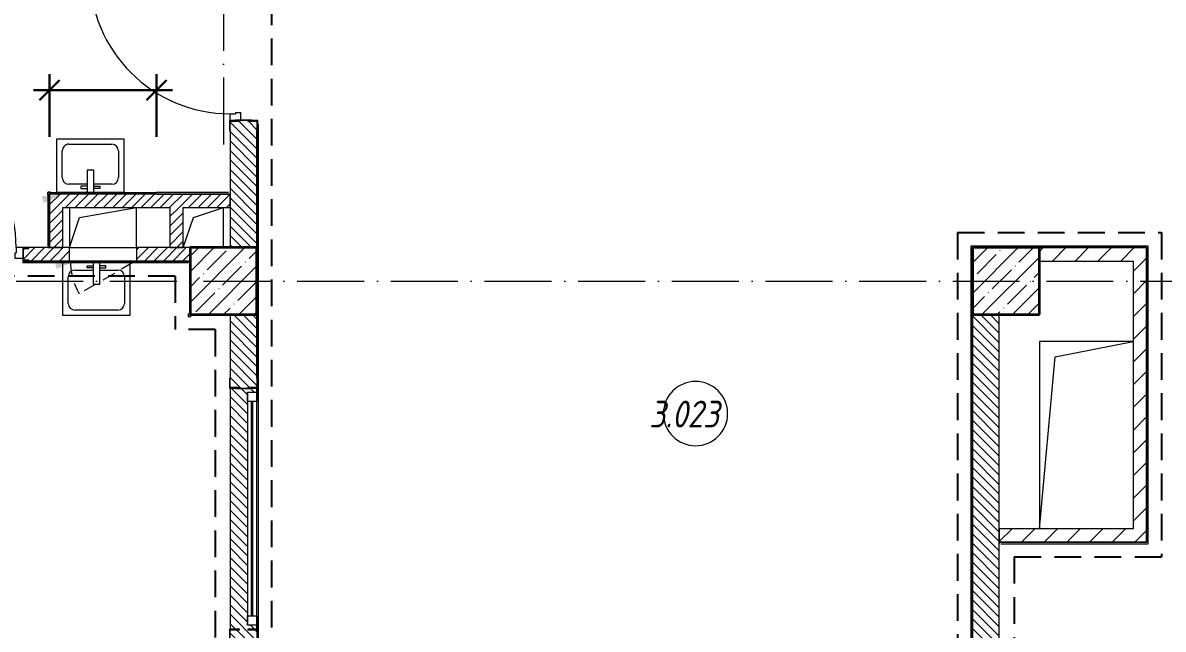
# Model space of a CAD drawing. Header units: millimetres. Extents: x -213536 to 1564669, y -45299 to 942238.
# Drawn here: x 513166 to 521691, y 496052 to 500582 of the extents above; entities that cross this region are included whole.
import ezdxf

# ---------------------------------------------------------------- set-up
doc = ezdxf.new("R2010")
doc.units = ezdxf.units.MM
for name, pattern in [('200_ШТРИХ_ш1п0_6_', [160, 100, -60]), ('50_200_ШТРИХ_1Т_ш5_п1_п1_', [700, 500, -100, 0, -100]), ('Штриховая _2 мм - 1 мм_', [300, 200, -100])]:
    doc.linetypes.add(name, pattern=pattern)
for name, color, linetype, lineweight in [('0-1', 7, 'Continuous', 5), ('0-2', 7, 'Continuous', 9), ('3) ЖБ 4м', 3, 'Continuous', 30), ('Каркас_Импост', 7, 'Continuous', 13), ('Каркас_Импост-1', 7, 'Continuous', 9), ('Марки помещений', 7, 'Continuous', 9), ('Несущие колонны', 7, 'Continuous', 9), ('Несущие колонны-1', 7, 'Continuous', 35), ('Обобщенные модели', 7, 'Continuous', 9), ('Окна', 7, 'Continuous', 9), ('Оси-2', 7, '50_200_ШТРИХ_1Т_ш5_п1_п1_', 9), ('Остекление-1', 7, 'Continuous', 9), ('Открывание в плане-2', 7, '200_ШТРИХ_ш1п0_6_', 9), ('Открывание-1', 7, 'Continuous', 9), ('Панель', 7, 'Continuous', 13), ('Размеры', 7, 'Continuous', 15), ('Стены', 7, 'Continuous', 9), ('Стены-1', 7, 'Continuous', 13), ('Текстовые примечания', 7, 'Continuous', 9), ('Штриховка разреза-1', 7, 'Continuous', 9)]:
    doc.layers.add(name, color=color, linetype=linetype, lineweight=lineweight)
doc.layers.add('Сантехнические приборы-1', color=7, linetype='Continuous', lineweight=9, true_color=0xaaaaaa)
doc.layers.add('СТ-1_1', color=7, linetype='Штриховая _2 мм - 1 мм_', lineweight=90, true_color=0x888888)
doc.layers.get('0-2').off()
doc.styles.add('ISOCPEUR_I_1', font='isocpeui.ttf', dxfattribs={"width": 0.85, "height": 2.5})
doc.styles.add('ISOCPEUR_I_6', font='isocpeui.ttf', dxfattribs={"width": 0.85, "height": 3.5})
doc.dimstyles.new('ISO-2_5_0_9К', dxfattribs={"dimscale": 304.8, "dimtxt": 248.995294, "dimasz": 0.492126, "dimexe": 0.393701, "dimexo": 0.328084, "dimgap": 0, "dimtad": 1, "dimdec": 0, "dimzin": 0, "dimdsep": 46, "dimtxsty": 'ISOCPEUR_I_1', "dimblk1": 'OBLIQUE', "dimblk2": 'OBLIQUE', "dimsah": 1, "dimcen": 0.09, "dimdle": 0.393701, "dimazin": 0, "dimtfac": 1, "dimtdec": 4, "dimtix": 1, "dimtmove": 0, "dimatfit": 3, "dimfxl": 1, "dimtvp": 1, "dimtolj": 1, "dimtzin": 0, "dimarcsym": 2})
pattern_1 = [(45, (0, 0), (-35.35534, 35.35534), [])]
pattern_2 = [(135, (0, 0), (-35.35534, -35.35534), [])]
pattern_3 = [(45, (0, 0), (-84.85281, 84.85281), [])]

# ---------------------------------------------------------------- blocks, each defined once
blk = doc.blocks.new('_Oblique')
at = {"color": 0, "linetype": 'ByBlock', "lineweight": -2}
blk.add_line((-0.5, -0.5), (0.5, 0.5), dxfattribs=at)
blk = doc.blocks.new('*D3878')
at = {"layer": 'Defpoints', "color": 0, "lineweight": 30, "transparency": 16777216}
for p in [(514166, 500078.8), (513366, 499628.9), (514166, 499628.9)]:
    blk.add_point(p, dxfattribs=at)
at = {"layer": 'Размеры', "color": 0, "lineweight": -2, "transparency": 16777216}
for p, q in [((513366, 499728.9), (513366, 500198.8)), ((514166, 499728.9), (514166, 500198.8)), ((513246, 500078.8), (514286, 500078.8))]:
    blk.add_line(p, q, dxfattribs=at)
at = {"layer": 'Размеры', "color": 0, "lineweight": -2, "transparency": 16777216, "xscale": 150, "yscale": 150, "zscale": 150, "rotation": 180}
blk.add_blockref('_Oblique', (513366, 500078.8), dxfattribs=at)
at = {"layer": 'Размеры', "color": 0, "lineweight": -2, "transparency": 16777216, "xscale": 150, "yscale": 150, "zscale": 150}
blk.add_blockref('_Oblique', (514166, 500078.8), dxfattribs=at)
at = {"layer": 'Размеры', "color": 0, "transparency": 16777216, "insert": (513766, 500080), "char_height": 2.5, "width": 568.858, "attachment_point": 5, "style": 'ISOCPEUR_I_1'}
blk.add_mtext('\\A1;800', dxfattribs=at)
blk = doc.blocks.new('BSC_Колонна _Прямоугольная - 500х500-V25-АИ2_03_План отделки стен 3-го этажа _Часть 1_')
at = {"layer": 'Несущие колонны'}
h = blk.add_hatch(dxfattribs=at)
h.set_pattern_fill('FP_30', color=256, style=0, pattern_type=2)
h.set_pattern_definition([(45, (-91350, -53750), (-114.04925, 114.04925), []), (45, (-91235.95, -53750), (-114.04925, 114.04925), [201.613, -40.323, 3.353, -36.97])])
h.paths.add_polyline_path([(-250, -250), (250, -250), (250, 250), (-250, 250)], flags=0)
at = {"layer": 'Несущие колонны-1'}
for p, q in [((250, 250), (-250, 250)), ((-250, 250), (-250, -250)), ((250, -250), (250, 250)), ((-250, -250), (250, -250))]:
    blk.add_line(p, q, dxfattribs=at)
blk = doc.blocks.new('BSC_Колонна _Прямоугольная - 500х500-V26-АИ2_03_План отделки стен 3-го этажа _Часть 1_')
at = {"layer": 'Несущие колонны'}
h = blk.add_hatch(dxfattribs=at)
h.set_pattern_fill('FP_31', color=256, style=0, pattern_type=2)
h.set_pattern_definition([(45, (-85500, -53750), (-114.04925, 114.04925), []), (45, (-85385.95, -53750), (-114.04925, 114.04925), [201.613, -40.323, 3.353, -36.97])])
h.paths.add_polyline_path([(-250, -250), (250, -250), (250, 250), (-250, 250)], flags=0)
at = {"layer": 'Несущие колонны-1'}
for p, q in [((250, 250), (-250, 250)), ((-250, 250), (-250, -250)), ((250, -250), (250, 250)), ((-250, -250), (250, -250))]:
    blk.add_line(p, q, dxfattribs=at)
blk = doc.blocks.new('SND_2D_Раковина1 - 400х300-17910372-АИ2_03_План отделки стен 3-го этажа _Часть 1_')
at = {"layer": 'Сантехнические приборы-1'}
for p, q in [((-250, -220), (-250, 180)), ((-250, 180), (250, 180)), ((-25, 180), (-25, 15)), ((25, 15), (25, 180)), ((250, 180), (250, -220)), ((-160, 120), (-25, 120)), ((-70, 150), (-25, 150)), ((-70, 135), (-70, 150)), ((-25, 135), (-70, 135)), ((70, 150), (25, 150)), ((25, 135), (70, 135)), ((25, 120), (160, 120)), ((70, 135), (70, 150)), ((-210, -130), (-210, 70)), ((-25, 15), (25, 15)), ((210, 70), (210, -130)), ((250, -220), (-250, -220)), ((160, -180), (-160, -180))]:
    blk.add_line(p, q, dxfattribs=at)
for centre, start, end in [((-160, 70), 90, 180), ((160, 70), 0, 90), ((-160, -130), 180, 270), ((160, -130), 270, 0)]:
    blk.add_arc(centre, 50, start, end, dxfattribs=at)
blk = doc.blocks.new('SND_2D_Раковина1 - 400х300-V55-АИ2_03_План отделки стен 3-го этажа _Часть 1_')
at = {"layer": 'Сантехнические приборы-1'}
for p, q in [((-250, -220), (-250, 175)), ((-25, 175), (-25, 15)), ((25, 15), (25, 175)), ((250, 175), (250, -220)), ((-160, 120), (-25, 120)), ((-70, 150), (-25, 150)), ((-70, 135), (-70, 150)), ((-25, 135), (-70, 135)), ((70, 150), (25, 150)), ((25, 135), (70, 135)), ((25, 120), (160, 120)), ((70, 135), (70, 150)), ((-210, -130), (-210, 70)), ((-25, 15), (25, 15)), ((210, 70), (210, -130)), ((250, -220), (-250, -220)), ((160, -180), (-160, -180))]:
    blk.add_line(p, q, dxfattribs=at)
for centre, start, end in [((-160, 70), 90, 180), ((160, 70), 0, 90), ((-160, -130), 180, 270), ((160, -130), 270, 0)]:
    blk.add_arc(centre, 50, start, end, dxfattribs=at)
blk = doc.blocks.new('120_Окно_СКБ_1Ст - 120_Окно_СКБ_1Ст_классы 1800x800_E30-28729804-АИ2_03_План отделки стен 3-го этажа _Часть 1_')
at = {"layer": 'Каркас_Импост'}
for p, q in [((-870, 30), (-870, 100)), ((-870, 100), (-800, 100)), ((-800, 100), (-800, 30)), ((800, 30), (800, 100)), ((800, 100), (870, 100)), ((870, 100), (870, 30)), ((-800, 30), (-870, 30)), ((870, 30), (800, 30))]:
    blk.add_line(p, q, dxfattribs=at)
at = {"layer": 'Каркас_Импост-1'}
for p, q in [((870, 100), (-870, 100)), ((-870, 30), (870, 30))]:
    blk.add_line(p, q, dxfattribs=at)
at = {"layer": 'Остекление-1'}
for p, q in [((800, 70), (-800, 70)), ((800, 60), (-800, 60))]:
    blk.add_line(p, q, dxfattribs=at)
blk = doc.blocks.new('Дверь_СКБ_1Ст_Внутренняя_ШЕР - СОШ_Д-17__Дв_1150x2100h_Лаборантские_ Инструментальные_EI30-28541292-АИ2_03_План отделки стен 3-го этажа _Часть 1_')
at = {"layer": 'Каркас_Импост'}
for p, q in [((-512.5, 50), (-562.5, 50)), ((-562.5, 50), (-562.5, -30)), ((-512.5, 50), (-512.5, 10)), ((-512.5, 10), (-502.5, 10)), ((-502.5, 10), (-502.5, -30)), ((527.5, 10), (537.5, 10)), ((527.5, 10), (527.5, -30)), ((587.5, 50), (537.5, 50)), ((537.5, 50), (537.5, 10)), ((587.5, 50), (587.5, -30)), ((-502.5, -30), (-562.5, -30)), ((587.5, -30), (527.5, -30))]:
    blk.add_line(p, q, dxfattribs=at)
at = {"layer": 'Открывание-1'}
blk.add_arc((-512.5, 50), 1050, 360, 90, dxfattribs=at)
at = {"layer": 'Панель'}
for p, q in [((-512.5, 1100), (-472.5, 1100)), ((-512.5, 1100), (-512.5, 50)), ((-472.5, 50), (-472.5, 1100)), ((-512.5, 50), (-472.5, 50))]:
    blk.add_line(p, q, dxfattribs=at)
blk = doc.blocks.new('Дверь_СКБ_1Ст_Внутренняя_ШЕР - СОШ_Д-17__Дв_1150x2100h_Лаборантские_ Инструментальные_EI30-28647110-АИ2_03_План отделки стен 3-го этажа _Часть 1_')
at = {"layer": 'Каркас_Импост'}
for p, q in [((-562.5, 100), (-562.5, 20)), ((-562.5, 100), (-512.5, 100)), ((-512.5, 100), (-512.5, 60)), ((537.5, 100), (537.5, 60)), ((537.5, 100), (587.5, 100)), ((587.5, 100), (587.5, 20)), ((-562.5, 20), (-502.5, 20)), ((-502.5, 60), (-512.5, 60)), ((-502.5, 60), (-502.5, 20)), ((527.5, 60), (527.5, 20)), ((537.5, 60), (527.5, 60)), ((527.5, 20), (587.5, 20))]:
    blk.add_line(p, q, dxfattribs=at)
at = {"layer": 'Открывание-1'}
blk.add_arc((537.5, 100), 1050, 90, 180, dxfattribs=at)
at = {"layer": 'Панель'}
for p, q in [((537.5, 1150), (497.5, 1150)), ((497.5, 100), (497.5, 1150)), ((537.5, 1150), (537.5, 100)), ((537.5, 100), (497.5, 100))]:
    blk.add_line(p, q, dxfattribs=at)
blk = doc.blocks.new('154_Стойка_СКБ_Швеллер - СМ-2180_100-28278414-АИ2_03_План отделки стен 3-го этажа _Часть 1_')
at = {"layer": 'Обобщенные модели'}
for p, q in [((171, 50), (125, 50)), ((125, 50), (125, -50)), ((129.5, 42.4), (171, 42.4)), ((129.5, -42.4), (129.5, 42.4)), ((171, 42.4), (171, 50)), ((125, -50), (171, -50)), ((171, -42.4), (129.5, -42.4)), ((171, -50), (171, -42.4))]:
    blk.add_line(p, q, dxfattribs=at)
blk = doc.blocks.new('154_Стойка_СКБ_Уголок - СМ-2180_200-28268025-АИ2_03_План отделки стен 3-го этажа _Часть 1_')
at = {"layer": 'Обобщенные модели'}
for p, q in [((125, 156), (125, 81)), ((200, 156), (125, 156)), ((131, 81), (131, 150)), ((131, 150), (200, 150)), ((200, 150), (200, 156)), ((125, 81), (131, 81)), ((131, 19), (125, 19)), ((125, 19), (125, -56)), ((131, -50), (131, 19)), ((125, -56), (200, -56)), ((200, -50), (131, -50)), ((200, -56), (200, -50))]:
    blk.add_line(p, q, dxfattribs=at)
blk = doc.blocks.new('Стойка_Влож_Полоса боковая - Полоса-28213942-АИ2_03_План отделки стен 3-го этажа _Часть 1_')
at = {"layer": 'Обобщенные модели'}
for p, q in [((-5, 60), (0, 60)), ((-5, -60), (-5, 60)), ((0, 31), (0, -31)), ((0, -60), (-5, -60))]:
    blk.add_line(p, q, dxfattribs=at)
blk = doc.blocks.new('Фахверк_СКБ_Уголок - 200_3550-28267367-АИ2_03_План отделки стен 3-го этажа _Часть 1_')
at = {"layer": 'Обобщенные модели'}
for p, q in [((200, 156), (125, 156)), ((125, 156), (125, 81)), ((131, 81), (131, 150)), ((131, 150), (200, 150)), ((200, 150), (200, 156)), ((125, 81), (131, 81)), ((131, 19), (125, 19)), ((125, 19), (125, -56)), ((131, -50), (131, 19)), ((125, -56), (200, -56)), ((200, -50), (131, -50)), ((200, -56), (200, -50))]:
    blk.add_line(p, q, dxfattribs=at)
blk = doc.blocks.new('154_Стойка_СКБ_Уголок - СМ-2480_200-28346303-АИ2_03_План отделки стен 3-го этажа _Часть 1_')
at = {"layer": 'Обобщенные модели'}
for p, q in [((125, 156), (125, 81)), ((200, 156), (125, 156)), ((131, 81), (131, 150)), ((131, 150), (200, 150)), ((200, 150), (200, 156)), ((125, 81), (131, 81)), ((131, 19), (125, 19)), ((125, 19), (125, -56)), ((131, -50), (131, 19)), ((125, -56), (200, -56)), ((200, -50), (131, -50)), ((200, -56), (200, -50))]:
    blk.add_line(p, q, dxfattribs=at)
blk = doc.blocks.new('AR_Отверстие Ниша - Лючок-32401698-АИ2_03_План отделки стен 3-го этажа _Часть 1_')
at = {"layer": 'Окна'}
for p, q in [((-250, 50), (250, 50)), ((-250, -50), (-250, 50)), ((250, 50), (250, -50)), ((250, -50), (-250, -50))]:
    blk.add_line(p, q, dxfattribs=at)
blk = doc.blocks.new('Л_Общий_Лючок - Лючок-29741473-АИ2_03_План отделки стен 3-го этажа _Часть 1_')
at = {"layer": 'Окна'}
for p, q in [((-24, 0), (-24, -6)), ((0, 0), (-24, 0)), ((524, 0), (500, 0)), ((524, 0), (524, -6)), ((-24, -6), (524, -6))]:
    blk.add_line(p, q, dxfattribs=at)
at = {"layer": 'Открывание в плане-2'}
blk.add_line((473.2, -12), (71.4, -244), dxfattribs=at)
blk.add_arc((494, 0), 488, 181.41609, 210, dxfattribs=at)
blk = doc.blocks.new('AR_Отверстие прямоугольное _в плите_ - AR_Отверстие прямоугольное _в плите_-30459267-АИ2_03_План отделки стен 3-го этажа _Часть 1_')
at = {"layer": 'Обобщенные модели'}
for p, q in [((-250, 150), (-250, -150)), ((-175, 75), (250, 150)), ((250, -150), (250, 150)), ((-250, -150), (-175, 75))]:
    blk.add_line(p, q, dxfattribs=at)
blk = doc.blocks.new('AR_Отверстие прямоугольное _в плите_ - AR_Отверстие прямоугольное _в плите_-30552542-АИ2_03_План отделки стен 3-го этажа _Часть 1_')
at = {"layer": 'Обобщенные модели'}
for p, q in [((350, 700), (-350, 700)), ((-350, 700), (-350, -700)), ((-233.3, 583.3), (350, 700)), ((-350, -700), (-233.3, 583.3))]:
    blk.add_line(p, q, dxfattribs=at)
blk = doc.blocks.new('AR_Отверстие прямоугольное _в плите_ - AR_Отверстие прямоугольное _в плите_-30459338-АИ2_03_План отделки стен 3-го этажа _Часть 1_')
at = {"layer": 'Обобщенные модели'}
for p, q in [((-75, 75), (150, 150)), ((150, -150), (150, 150)), ((-150, -150), (-75, 75))]:
    blk.add_line(p, q, dxfattribs=at)
blk = doc.blocks.new('0125-Р-ОО-Ш2-АР-о_23_10_2024_rvt-1-АИ2_03_План отделки стен 3-го этажа _Часть 1_')
at = {"layer": 'Штриховка разреза-1'}
h = blk.add_hatch(dxfattribs=at)
h.set_pattern_fill('FP_1', color=256, style=0, pattern_type=2)
h.set_pattern_definition(pattern_2)
h.paths.add_polyline_path([(85550, 54000), (85750, 54000), (85750, 54944), (85681, 54944), (85681, 54950), (85619, 54950), (85619, 54944), (85550, 54944), (85550, 54875)], flags=0)
h.paths.add_polyline_path([(85681, 56100), (85681, 56106), (85750, 56106), (85750, 57000), (85550, 57000), (85550, 56106), (85619, 56106), (85619, 56100)], flags=0)
h = blk.add_hatch(dxfattribs=at)
h.set_pattern_fill('FP_38', color=256, style=0, pattern_type=2)
h.set_pattern_definition(pattern_1)
h.paths.add_polyline_path([(85000, 54300), (85550, 54300), (85550, 54400), (84200, 54400), (84200, 54300), (84300, 54300)], flags=0)
h = blk.add_hatch(dxfattribs=at)
h.set_pattern_fill('FP_38', color=256, style=0, pattern_type=2)
h.set_pattern_definition(pattern_1)
h.paths.add_polyline_path([(84300, 54000), (84300, 54300), (84200, 54300), (84200, 54000)], flags=0)
h = blk.add_hatch(dxfattribs=at)
h.set_pattern_fill('FP_38', color=256, style=0, pattern_type=2)
h.set_pattern_definition(pattern_1)
h.paths.add_polyline_path([(85200, 54000), (85200, 54300), (85100, 54300), (85100, 54000)], flags=0)
h = blk.add_hatch(dxfattribs=at)
h.set_pattern_fill('FP_38', color=256, style=0, pattern_type=2)
h.set_pattern_definition(pattern_1)
h.paths.add_polyline_path([(84144.6, 53900), (84250, 53900), (84250, 54000), (84046, 54000), (84046, 53992.4), (84004.5, 53992.4), (84004.5, 53907.6), (84046, 53907.6), (84046, 53900)], flags=0)
h.paths.add_polyline_path([(82260.3, 53900), (82804, 53900), (82804, 53907.6), (82845.5, 53907.6), (82845.5, 53992.4), (82804, 53992.4), (82804, 54000), (80150, 54000), (80150, 53997), (80103, 53997), (80103, 53903), (80150, 53903), (80150, 53900)], flags=0)
h.paths.add_polyline_path([(80100, 53900), (80100, 54000), (77350, 54000), (77350, 53900), (78491.6, 53900)], flags=0)
h = blk.add_hatch(dxfattribs=at)
h.set_pattern_fill('FP_38', color=256, style=0, pattern_type=2)
h.set_pattern_definition(pattern_1)
h.paths.add_polyline_path([(84326, 53900), (84350, 53901), (84350, 54000), (84250, 54000), (84250, 53900)], flags=0)
h.paths.add_polyline_path([(85250, 53900), (85250, 54000), (84850, 54000), (84850, 53900), (84874, 53900)], flags=0)
h = blk.add_hatch(dxfattribs=at)
h.set_pattern_fill('FP_121', color=256, style=0, pattern_type=2)
h.set_pattern_definition(pattern_3)
h.paths.add_polyline_path([(92300, 53900), (92400, 53900), (92400, 54000), (91600, 54000), (91600, 53900)], flags=0)
h = blk.add_hatch(dxfattribs=at)
h.set_pattern_fill('FP_121', color=256, style=0, pattern_type=2)
h.set_pattern_definition(pattern_3)
h.paths.add_polyline_path([(92400, 51900), (92400, 53900), (92300, 53900), (92300, 51900)], flags=0)
h = blk.add_hatch(dxfattribs=at)
h.set_pattern_fill('FP_1', color=256, style=0, pattern_type=2)
h.set_pattern_definition(pattern_2)
h.paths.add_polyline_path([(85550, 48250), (85750, 48250), (85750, 48794), (85681, 48794), (85680, 48800), (85619, 48800), (85619, 48794), (85550, 48794), (85550, 48725)], flags=0)
h.paths.add_polyline_path([(85590, 48800), (85590, 48805), (85710, 48805), (85710, 48800), (85750, 48800), (85750, 48830), (85680, 48830), (85681, 50570), (85750, 50570), (85750, 50600), (85681, 50600), (85681, 50606), (85750, 50606), (85750, 51144), (85681, 51144), (85681, 51150), (85750, 51150), (85750, 51180), (85680, 51180), (85680, 52920), (85750, 52920), (85750, 52950), (85710, 52950), (85710, 52945), (85590, 52945), (85590, 52950), (85550, 52950), (85550, 51150), (85619, 51150), (85619, 51144), (85550, 51144), (85550, 50606), (85619, 50606), (85619, 50600), (85550, 50600), (85550, 48800)], flags=0)
h.paths.add_polyline_path([(85680, 52950), (85681, 52950), (85681, 52956), (85750, 52956), (85750, 53500), (85550, 53500), (85550, 52956), (85619, 52956), (85619, 52950)], flags=0)
h = blk.add_hatch(dxfattribs=at)
h.set_pattern_fill('FP_1', color=256, style=0, pattern_type=2)
h.set_pattern_definition(pattern_2)
h.paths.add_polyline_path([(91300, 48250), (91300, 53500), (91100, 53500), (91100, 48250)], flags=0)
h = blk.add_hatch(dxfattribs=at)
h.set_pattern_fill('FP_121', color=256, style=0, pattern_type=2)
h.set_pattern_definition(pattern_3)
h.paths.add_polyline_path([(91300, 51800), (92400, 51800), (92400, 51900), (91300, 51900)], flags=0)
at = {"layer": 'Стены-1'}
for p, q in [((85550, 54875), (85550, 54000)), ((85750, 54000), (85750, 54875)), ((84200, 54400), (84200, 54300)), ((85550, 54400), (85000, 54400)), ((85550, 54300), (85550, 54400)), ((84200, 54300), (84200, 54000)), ((84300, 54300), (85100, 54300)), ((84300, 54000), (84300, 54300)), ((85100, 54300), (85100, 54000)), ((85200, 54300), (85550, 54300)), ((85200, 54000), (85200, 54300)), ((84250, 54000), (84046, 54000)), ((84200, 54000), (84300, 54000)), ((84350, 54000), (84250, 54000)), ((85250, 54000), (84850, 54000)), ((85100, 54000), (85200, 54000)), ((92400, 54000), (91600, 54000)), ((92400, 53900), (92400, 54000)), ((84046, 53900), (84250, 53900)), ((84250, 53900), (84326, 53900)), ((84874, 53900), (85250, 53900)), ((91600, 53900), (92300, 53900)), ((92300, 53900), (92300, 51900)), ((92400, 51900), (92400, 53900)), ((85550, 53500), (85550, 53025)), ((85750, 53025), (85750, 53500)), ((91100, 53500), (91100, 48250)), ((91300, 48250), (91300, 53500)), ((85550, 52950), (85550, 51150)), ((85750, 52920), (85750, 52950)), ((92300, 51900), (91300, 51900)), ((91300, 51900), (91300, 51800)), ((92400, 51800), (92400, 51900)), ((91300, 51800), (92400, 51800)), ((85750, 51150), (85750, 51180))]:
    blk.add_line(p, q, dxfattribs=at)
at = {"layer": '0-2'}
for name, p, rotation in [('Дверь_СКБ_1Ст_Внутренняя_ШЕР - СОШ_Д-17__Дв_1150x2100h_Лаборантские_ Инструментальные_EI30-28647110-АИ2_03_План отделки стен 3-го этажа _Часть 1_', (85650, 55512.5), 89.99999999999993), ('154_Стойка_СКБ_Уголок - СМ-2180_200-28268025-АИ2_03_План отделки стен 3-го этажа _Часть 1_', (85600, 55075), 269.9999999999999), ('Стойка_Влож_Полоса боковая - Полоса-28213942-АИ2_03_План отделки стен 3-го этажа _Часть 1_', (85650, 54950), 269.9999999999999), ('SND_2D_Раковина1 - 400х300-17910372-АИ2_03_План отделки стен 3-го этажа _Часть 1_', (84505, 54593), 180), ('AR_Отверстие Ниша - Лючок-32401698-АИ2_03_План отделки стен 3-го этажа _Часть 1_', (84600, 53950), 180), ('154_Стойка_СКБ_Уголок - СМ-2480_200-28346303-АИ2_03_План отделки стен 3-го этажа _Часть 1_', (85700, 52825), 89.99999999999993), ('Стойка_Влож_Полоса боковая - Полоса-28213942-АИ2_03_План отделки стен 3-го этажа _Часть 1_', (85650, 52950), 89.99999999999994), ('120_Окно_СКБ_1Ст - 120_Окно_СКБ_1Ст_классы 1800x800_E30-28729804-АИ2_03_План отделки стен 3-го этажа _Часть 1_', (85650, 52050), 269.9999999999999), ('Фахверк_СКБ_Уголок - 200_3550-28267367-АИ2_03_План отделки стен 3-го этажа _Часть 1_', (85600, 51275), 269.9999999999999)]:
    blk.add_blockref(name, p, dxfattribs=dict(at, rotation=rotation))
for name, p in [('Дверь_СКБ_1Ст_Внутренняя_ШЕР - СОШ_Д-17__Дв_1150x2100h_Лаборантские_ Инструментальные_EI30-28541292-АИ2_03_План отделки стен 3-го этажа _Часть 1_', (83412.5, 53950)), ('AR_Отверстие прямоугольное _в плите_ - AR_Отверстие прямоугольное _в плите_-30459267-АИ2_03_План отделки стен 3-го этажа _Часть 1_', (84600, 54150)), ('AR_Отверстие прямоугольное _в плите_ - AR_Отверстие прямоугольное _в плите_-30459338-АИ2_03_План отделки стен 3-го этажа _Часть 1_', (85350, 54150)), ('154_Стойка_СКБ_Швеллер - СМ-2180_100-28278414-АИ2_03_План отделки стен 3-го этажа _Часть 1_', (83875, 53950)), ('BSC_Колонна _Прямоугольная - 500х500-V26-АИ2_03_План отделки стен 3-го этажа _Часть 1_', (85500, 53750)), ('BSC_Колонна _Прямоугольная - 500х500-V25-АИ2_03_План отделки стен 3-го этажа _Часть 1_', (91350, 53750)), ('SND_2D_Раковина1 - 400х300-V55-АИ2_03_План отделки стен 3-го этажа _Часть 1_', (84550, 53713)), ('Л_Общий_Лючок - Лючок-29741473-АИ2_03_План отделки стен 3-го этажа _Часть 1_', (84350, 53900)), ('AR_Отверстие прямоугольное _в плите_ - AR_Отверстие прямоугольное _в плите_-30552542-АИ2_03_План отделки стен 3-го этажа _Часть 1_', (91950, 52600))]:
    blk.add_blockref(name, p, dxfattribs=at)
blk = doc.blocks.new('101_Уголок настенный вертикальный_Металл-ПМЮ-02_ - Металл-ПМЮ-02-20275075-АИ2_03_План отделки стен 3-го этажа _Часть 1_')
at = {"layer": 'Обобщенные модели'}
for p, q in [((145, 8), (125, 8)), ((125, 8), (125, -12)), ((127, -12), (127, 6)), ((127, 6), (139, 6)), ((145, 6), (145, 8)), ((125, -12), (127, -12))]:
    blk.add_line(p, q, dxfattribs=at)
blk = doc.blocks.new('101_Уголок настенный вертикальный_Металл-ПМЮ-02_ - Металл-ПМЮ-02-20891566-АИ2_03_План отделки стен 3-го этажа _Часть 1_')
at = {"layer": 'Обобщенные модели'}
for p, q in [((145, 8), (125, 8)), ((125, 8), (125, -12)), ((127, -12), (127, 6)), ((127, 6), (145, 6)), ((145, 6), (145, 8)), ((125, -12), (127, -12))]:
    blk.add_line(p, q, dxfattribs=at)
blk = doc.blocks.new('AI_Марка_Помещение_х1__Общий_E___ISO-2_1K_ - Номер-16210215-АИ2_03_План отделки стен 3-го этажа _Часть 1_')
at = {"layer": 'Марки помещений'}
for start, end in [(360, 180), (180, 360)]:
    blk.add_arc((0.039, 0.312), 2.4, start, end, dxfattribs=at)
blk = doc.blocks.new('3этВверх')
at = {"layer": 'Текстовые примечания'}
for points in [[(513459.3, 499301.1), (513307.7, 499285.7), (513322.2, 499234.8)], [(513558, 498802.2), (513405.8, 498795.4), (513417.3, 498743.7)]]:
    blk.add_hatch(color=256, dxfattribs=at).paths.add_polyline_path(points, flags=0)
at = {"layer": 'СТ-1_1', "lineweight": 25}
for p, q in [((515028, 490664.4), (515028, 501803.1)), ((520154, 499014.4), (521678, 499014.4)), ((520154, 499014.4), (520154, 492552.4)), ((521678, 499014.4), (521678, 496592.4)), ((514304, 498690.4), (506628, 498690.4)), ((514304, 498690.4), (514304, 498290.4)), ((514604, 498290.4), (514304, 498290.4)), ((514604, 498290.4), (514604, 493264.4)), ((520578, 496592.4), (521678, 496592.4)), ((520578, 496592.4), (520578, 494952.4))]:
    blk.add_line(p, q, dxfattribs=at)
at = {"layer": 'Стены'}
for p, q in [((513366, 499314.4), (514166, 499314.4)), ((514166, 499302.4), (513366, 499302.4))]:
    blk.add_line(p, q, dxfattribs=at)
at = {"layer": 'Стены-1'}
for p, q in [((514928, 499822.4), (514922, 499822.4)), ((514928, 492327.4), (514928, 499822.4)), ((514916, 499777.4), (514916, 498902.4)), ((513366, 499314.4), (513354, 499314.4)), ((513354, 499314.4), (513354, 498914.4)), ((514704, 499314.4), (514166, 499314.4)), ((513366, 498902.4), (513366, 499302.4)), ((514166, 499302.4), (514704, 499302.4)), ((513354, 498902.4), (513366, 498902.4)), ((521578, 498914.4), (520254, 498914.4)), ((520254, 498914.4), (520254, 492640.4)), ((520766, 498902.4), (521566, 498902.4)), ((521566, 498902.4), (521566, 496702.4)), ((521578, 496690.4), (521578, 498914.4)), ((513166, 498802.4), (513166, 498790.4)), ((513492, 498802.4), (513212, 498802.4)), ((514404, 498802.4), (514040, 498802.4)), ((513166, 498790.4), (514404, 498790.4)), ((514916, 498402.4), (514916, 497927.4)), ((520266, 493152.4), (520266, 498402.4)), ((514916, 497852.4), (514916, 497822.4)), ((521566, 496702.4), (520466, 496702.4)), ((520466, 496702.4), (520466, 496690.4)), ((520478, 496690.4), (521578, 496690.4)), ((514916, 496082.4), (514916, 496052.4))]:
    blk.add_line(p, q, dxfattribs=at)
at = {"layer": '0-1'}
blk.add_blockref('0125-Р-ОО-Ш2-АР-о_23_10_2024_rvt-1-АИ2_03_План отделки стен 3-го этажа _Часть 1_', (429166, 444902.4), dxfattribs=at)
at = {"layer": 'Марки помещений', "xscale": 99.99999999999993, "yscale": 99.99999999999993, "zscale": 99.99999999999993}
blk.add_blockref('AI_Марка_Помещение_х1__Общий_E___ISO-2_1K_ - Номер-16210215-АИ2_03_План отделки стен 3-го этажа _Часть 1_', (518191.2, 497631.5), dxfattribs=at)
at = {"layer": 'Обобщенные модели'}
blk.add_blockref('101_Уголок настенный вертикальный_Металл-ПМЮ-02_ - Металл-ПМЮ-02-20275075-АИ2_03_План отделки стен 3-го этажа _Часть 1_', (513227, 499308.4), dxfattribs=at)
at = {"layer": 'Обобщенные модели', "rotation": 89.99999999999937}
blk.add_blockref('101_Уголок настенный вертикальный_Металл-ПМЮ-02_ - Металл-ПМЮ-02-20891566-АИ2_03_План отделки стен 3-го этажа _Часть 1_', (514410, 498263.4), dxfattribs=at)
at = {"layer": 'Марки помещений', "insert": (517848.6, 497759.3), "char_height": 200, "width": 785.654, "attachment_point": 1, "style": 'ISOCPEUR_I_6'}
blk.add_mtext('3.023', dxfattribs=at)
blk = doc.blocks.new('Ос 3 эт верх часть')
at = {"layer": 'Оси-2'}
for p, q in [((514666, 535177.6), (514666, 499613)), ((506116, 498652.4), (535374.3, 498652.4))]:
    blk.add_line(p, q, dxfattribs=at)
at = {"layer": 'Размеры'}
dim = blk.add_linear_dim(base=(514166, 500078.8), p1=(513366, 499628.9), p2=(514166, 499628.9), dimstyle='ISO-2_5_0_9К', override={"dimpost": '<>', "dimfxl": 800}, dxfattribs=at)
dim.commit()
dim.dimension.update_dxf_attribs({"geometry": '*D3878', "text_midpoint": (513766, 500080)})

msp = doc.modelspace()

# ---------------------------------------------------------------- block references
at = {"color": 5, "lineweight": 30}
msp.add_blockref('Ос 3 эт верх часть', (0, 0), dxfattribs=at)
at = {"layer": '3) ЖБ 4м'}
msp.add_blockref('3этВверх', (0, 0), dxfattribs=at)

doc.saveas('drawing.dxf')
